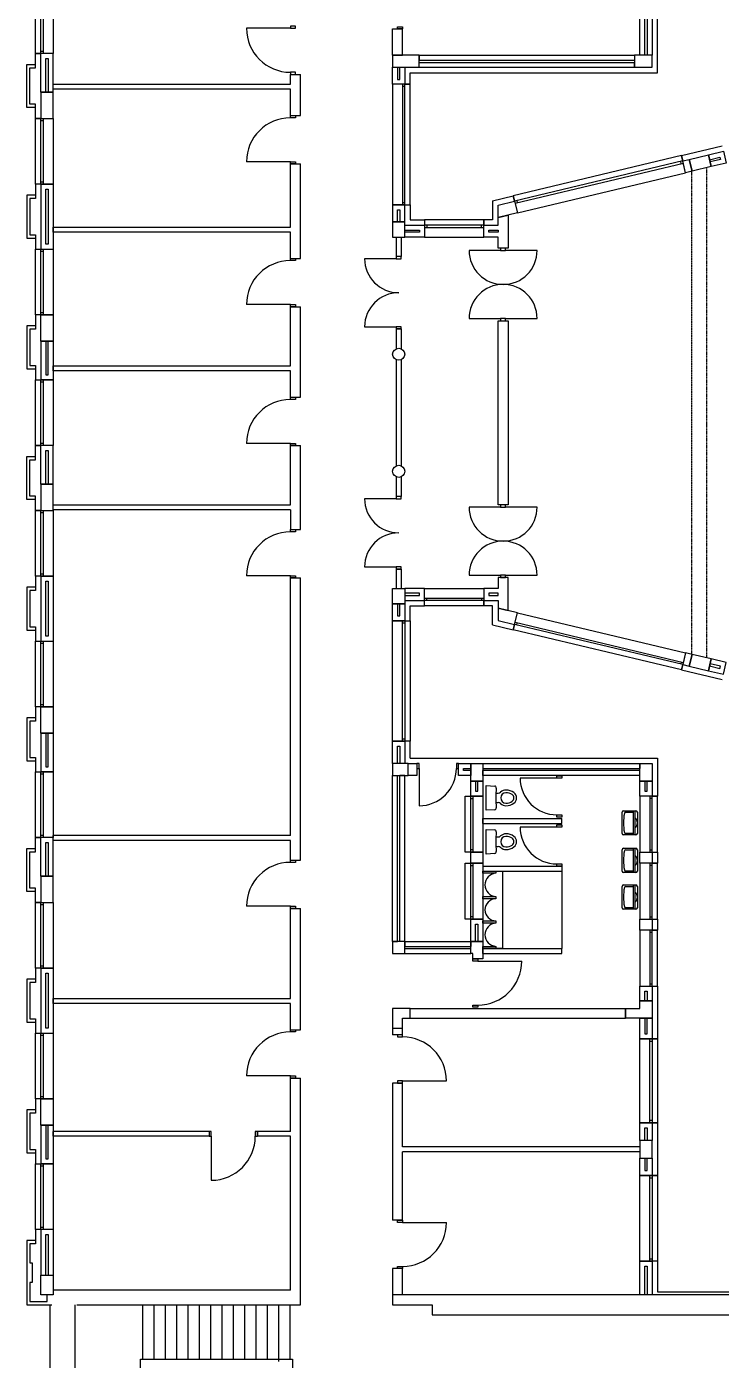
# Model space of a CAD drawing. Header units: millimetres. Extents: x -242071 to 82444, y -53139 to 112036.
# Drawn here: x -51115 to -35061, y -29117 to 1732 of the extents above; entities that cross this region are included whole.
import ezdxf

# ---------------------------------------------------------------- set-up
doc = ezdxf.new("R2010")
doc.units = ezdxf.units.MM
doc.linetypes.add('HIDDEN', pattern=[9.525, 6.35, -3.175])
for name, color, linetype in [('Columns_conc_steel_timber', 5, 'Continuous'), ('Fixture_Sanitary', 2, 'Continuous'), ('Open_stairs_and_ramps', 2, 'Continuous'), ('Walls_brick_block_etc', 3, 'Continuous'), ('Windows_and_doors_to_brickwork', 1, 'Continuous')]:
    doc.layers.add(name, color=color, linetype=linetype)

msp = doc.modelspace()

# ---------------------------------------------------------------- linework, layer by layer
at = {"layer": 'Columns_conc_steel_timber', "color": 4, "linetype": 'Continuous'}
for p, q in [((-42301.3, -15311.7), (-42656.9, -15311.7)), ((-42656.9, -15311.7), (-42656.9, -15591.1)), ((-42301.3, -15591.1), (-42301.3, -15311.7)), ((-42656.9, -15591.1), (-42301.3, -15591.1)), ((-42250.5, -20975.9), (-42656.9, -20975.9))]:
    msp.add_line(p, q, dxfattribs=at)
for points in [[(-42656.9, 791.9), (-42047.3, 791.9), (-42047.3, 1071.3), (-42656.9, 1071.3), (-42656.9, 791.9)], [(-37068.9, 791.9), (-36662.5, 791.9), (-36662.5, 1071.3), (-37068.9, 1071.3), (-37068.9, 791.9)], [(-50784.9, 220.4), (-50784.9, -389.2), (-50505.5, -389.2), (-50505.5, 220.4), (-50784.9, 220.4)], [(-35737, -1611.7), (-35801.9, -1339.9), (-35357.2, -1233.7), (-35292.3, -1505.4), (-35737, -1611.7)], [(-40218.5, -2682.2), (-40218.5, -2395), (-39839.8, -2304.5), (-39774.9, -2576.3), (-40218.5, -2682.2)], [(-42656.9, -3138.8), (-42377.5, -3138.8), (-42377.5, -2783.2), (-42656.9, -2783.2), (-42656.9, -3138.8)], [(-50784.9, -5545.4), (-50784.9, -4935.8), (-50505.5, -4935.8), (-50505.5, -5545.4), (-50784.9, -5545.4)], [(-50784.9, -8847.4), (-50784.9, -9457), (-50505.5, -9457), (-50505.5, -8847.4), (-50784.9, -8847.4)], [(-42656.9, -11260.4), (-42377.5, -11260.4), (-42377.5, -11616), (-42656.9, -11616), (-42656.9, -11260.4)], [(-40218.5, -11717), (-40218.5, -12004.2), (-39839.8, -12094.7), (-39774.9, -11822.9), (-40218.5, -11717)], [(-35737, -12787.5), (-35801.9, -13059.3), (-35357.2, -13165.5), (-35292.3, -12893.7), (-35737, -12787.5)], [(-50784.9, -14613.2), (-50784.9, -14003.6), (-50505.5, -14003.6), (-50505.5, -14613.2), (-50784.9, -14613.2)], [(-40853.5, -15718.1), (-40853.5, -15311.7), (-40574.1, -15311.7), (-40574.1, -15718.1), (-40853.5, -15718.1)], [(-36941.9, -15718.1), (-36941.9, -15311.7), (-36662.5, -15311.7), (-36662.5, -15718.1), (-36941.9, -15718.1)], [(-50784.9, -17915.2), (-50784.9, -18524.8), (-50505.5, -18524.8), (-50505.5, -17915.2), (-50784.9, -17915.2)], [(-42656.9, -19705.9), (-42377.5, -19705.9), (-42377.5, -19426.5), (-42656.9, -19426.5), (-42656.9, -19705.9)], [(-40853.5, -19426.5), (-40574.1, -19426.5), (-40574.1, -19832.9), (-40802.7, -19832.9), (-40802.7, -19705.9), (-40853.5, -19705.9), (-40853.5, -19426.5)], [(-42656.9, -20975.9), (-42656.9, -21433.1), (-42428.3, -21433.1), (-42428.3, -21204.5), (-42250.5, -21204.5), (-42250.5, -20975.9)], [(-37272.1, -21204.5), (-37272.1, -20975.9), (-36941.9, -20975.9), (-36941.9, -20798.1), (-36662.5, -20798.1), (-36662.5, -21204.5), (-37272.1, -21204.5)], [(-50784.9, -23681), (-50784.9, -23071.4), (-50505.5, -23071.4), (-50505.5, -23681), (-50784.9, -23681)], [(-36941.9, -24436.7), (-36662.5, -24436.7), (-36662.5, -24030.3), (-36941.9, -24030.3), (-36941.9, -24436.7)], [(-50784.9, -27605.3), (-50784.9, -27148.1), (-50505.5, -27148.1), (-50505.5, -27605.3), (-50784.9, -27605.3)]]:
    msp.add_lwpolyline(points, dxfattribs=at)
for centre in [(-42517.2, -5846), (-42517.2, -8553.2)]:
    msp.add_circle(centre, 139.7, dxfattribs=at)
at = {"layer": 'Fixture_Sanitary', "color": 1, "linetype": 'Continuous'}
for p, q in [((-40491.9, -15822.4), (-40298.4, -15834.8)), ((-40269.4, -15997.4), (-40218.5, -15997.4)), ((-40269.4, -16217.4), (-40218.5, -16217.4)), ((-37354.6, -16932.3), (-37354.6, -16438.2)), ((-37321.6, -16405.3), (-37034.2, -16405.3)), ((-37268.4, -16438.2), (-37100.1, -16438.2)), ((-37100.1, -16405.3), (-37100.1, -16965.3)), ((-37050.7, -16965.3), (-37050.7, -16405.3)), ((-37001.3, -16438.2), (-37001.3, -16932.3)), ((-40491.9, -16835.2), (-40298.4, -16847.6)), ((-37034.2, -16965.3), (-37321.6, -16965.3)), ((-37100.1, -16932.3), (-37268.4, -16932.3)), ((-40269.4, -17010.2), (-40218.5, -17010.2)), ((-40269.4, -17230.2), (-40218.5, -17230.2)), ((-37321.6, -17273.5), (-37034.2, -17273.5)), ((-37100.1, -17273.5), (-37100.1, -17833.5)), ((-37050.7, -17833.5), (-37050.7, -17273.5)), ((-37354.6, -17800.6), (-37354.6, -17306.5)), ((-37268.4, -17306.5), (-37100.1, -17306.5)), ((-37001.3, -17306.5), (-37001.3, -17800.6)), ((-40574.1, -17851.7), (-40574.1, -18389.3)), ((-37034.2, -17833.5), (-37321.6, -17833.5)), ((-37100.1, -17800.6), (-37268.4, -17800.6)), ((-37354.6, -18648.7), (-37354.6, -18154.6)), ((-37321.6, -18121.7), (-37034.2, -18121.7)), ((-37268.4, -18154.6), (-37100.1, -18154.6)), ((-37100.1, -18121.7), (-37100.1, -18681.7)), ((-37050.7, -18681.7), (-37050.7, -18121.7)), ((-37001.3, -18154.6), (-37001.3, -18648.7)), ((-40574.1, -18440.1), (-40574.1, -18952.4)), ((-40269.3, -18389.3), (-40269.3, -18440.1)), ((-37034.2, -18681.7), (-37321.6, -18681.7)), ((-37100.1, -18648.7), (-37268.4, -18648.7)), ((-40574.1, -19003.2), (-40574.1, -19540.8))]:
    msp.add_line(p, q, dxfattribs=at)
for points in [[(-40298.4, -16380.1), (-40491.9, -16392.4), (-40491.9, -15822.4)], [(-40298.4, -17392.9), (-40491.9, -17405.2), (-40491.9, -16835.2)], [(-40574.1, -17851.7), (-40574.1, -17800.9), (-40269.3, -17800.9), (-40269.3, -17851.7), (-40574.1, -17851.7)], [(-40269.3, -17800.9), (-40116.9, -17800.9), (-40116.9, -19591.6), (-40269.3, -19591.6)], [(-40574.1, -18440.1), (-40574.1, -18389.3), (-40269.3, -18389.3), (-40269.3, -18440.1), (-40574.1, -18440.1)], [(-40574.1, -19003.2), (-40574.1, -18952.4), (-40269.3, -18952.4), (-40269.3, -19003.2), (-40574.1, -19003.2)], [(-40574.1, -19591.6), (-40574.1, -19540.8), (-40269.3, -19540.8), (-40269.3, -19591.6), (-40574.1, -19591.6)]]:
    msp.add_lwpolyline(points, dxfattribs=at)
for centre, radius, start, end in [((-40301, -15874.7), 40, 354.61023, 86.35015), ((-37834.4, -16107.4), 2437.5, 174.60986, 185.39017), ((-40218.5, -15917.4), 80, 270, 313.62995), ((-40037.4, -16107.4), 182.5, 90, 133.63041), ((-40037.4, -16107.4), 121, 90, 270), ((-40037.4, -16234.1), 309.2, 53.3737, 90), ((-40037.4, -16244.2), 257.7, 56.67023, 90), ((-39947.5, -16107.4), 94.1, 0, 56.66765), ((-39943.3, -16107.4), 151.3, 0, 53.37362), ((-40301, -16340.2), 40, 273.64985, 5.38977), ((-40218.5, -16297.4), 80, 46.37005, 90), ((-40037.4, -16107.4), 182.5, 226.36985, 270), ((-40037.4, -15970.7), 257.7, 270, 303.3294), ((-40037.4, -15980.7), 309.2, 270, 306.6263), ((-39947.5, -16107.4), 94.1, 303.33112, 0), ((-39943.3, -16107.4), 151.3, 306.6261, 0), ((-37321.6, -16438.2), 32.9, 90, 180), ((-36150.4, -16685.3), 1171.3, 169.15806, 190.84194), ((-37268.4, -16471.2), 32.9, 90, 169.1581), ((-37160.5, -16685.3), 159.2, 313.6027, 46.3973), ((-37034.2, -16438.2), 32.9, 0, 90), ((-40301, -16887.5), 40, 354.61023, 86.35015), ((-37834.4, -17120.2), 2437.5, 174.60986, 185.39017), ((-40037.4, -17120.2), 182.5, 90, 133.63041), ((-40037.4, -17246.9), 309.2, 53.3737, 90), ((-37321.6, -16932.3), 32.9, 180, 270), ((-37268.4, -16899.4), 32.9, 190.8419, 270), ((-37034.2, -16932.3), 32.9, 270, 0), ((-40218.5, -16930.2), 80, 270, 313.62995), ((-40218.5, -17310.2), 80, 46.37005, 90), ((-40037.4, -17120.2), 182.5, 226.36985, 270), ((-40037.4, -17120.2), 121, 90, 270), ((-40037.4, -17257), 257.7, 56.67023, 90), ((-40037.4, -16983.5), 257.7, 270, 303.32932), ((-40037.4, -16993.6), 309.2, 270, 306.6263), ((-39947.5, -17120.2), 94.1, 0, 56.66765), ((-39947.5, -17120.2), 94.1, 303.33112, 0), ((-39943.3, -17120.2), 151.3, 0, 53.37362), ((-39943.3, -17120.2), 151.3, 306.6261, 0), ((-37321.6, -17306.5), 32.9, 90, 180), ((-37034.2, -17306.5), 32.9, 0, 90), ((-40301, -17353), 40, 273.64985, 5.38977), ((-36150.4, -17553.5), 1171.3, 169.15806, 190.84194), ((-37268.4, -17339.4), 32.9, 90, 169.15705), ((-37160.5, -17553.5), 159.2, 313.60255, 46.39715), ((-40254, -18120.5), 269.2, 93.24721, 266.75277), ((-37321.6, -17800.6), 32.9, 180, 270), ((-37268.4, -17767.6), 32.9, 190.84086, 270), ((-37034.2, -17800.6), 32.9, 270, 0), ((-37321.6, -18154.6), 32.9, 90, 180), ((-36150.4, -18401.7), 1171.3, 169.15806, 190.84194), ((-37268.4, -18187.6), 32.9, 90, 169.15705), ((-37034.2, -18154.6), 32.9, 0, 90), ((-40267.2, -18696.3), 256.1, 90.4757, 269.5243), ((-37160.5, -18401.7), 159.2, 313.60255, 46.39715), ((-37321.6, -18648.7), 32.9, 180, 270), ((-37268.4, -18615.8), 32.9, 190.84086, 270), ((-37034.2, -18648.7), 32.9, 270, 0), ((-40254, -19272), 269.2, 93.24671, 266.75329)]:
    msp.add_arc(centre, radius, start, end, dxfattribs=at)
at = {"layer": 'Open_stairs_and_ramps', "color": 2, "linetype": 'Continuous'}
for p, q in [((-48435.4, -27833.9), (-48435.4, -29091.2)), ((-48173.5, -27833.9), (-48173.5, -29091.2)), ((-47911.6, -27833.9), (-47911.6, -29091.2)), ((-47649.7, -27833.9), (-47649.7, -29091.2)), ((-47387.8, -27833.9), (-47387.8, -29091.2)), ((-47125.9, -27833.9), (-47125.9, -29091.2)), ((-46864.1, -27833.9), (-46864.1, -29091.2)), ((-46602.2, -27833.9), (-46602.2, -29091.2)), ((-46340.3, -27833.9), (-46340.3, -29091.2)), ((-46078.4, -27833.9), (-46078.4, -29091.2)), ((-45816.5, -27833.9), (-45816.5, -29091.2)), ((-45554.6, -27833.9), (-45554.6, -29091.2)), ((-45292.7, -27833.9), (-45292.7, -29142)), ((-45030.8, -27833.9), (-45030.8, -29091.2))]:
    msp.add_line(p, q, dxfattribs=at)
msp.add_lwpolyline([(-48486.2, -29548.4), (-48486.2, -29091.2), (-44968.3, -29091.2), (-44968.3, -29548.4), (-48486.2, -29548.4)], dxfattribs=at)
at = {"layer": 'Walls_brick_block_etc', "color": 3, "linetype": 'Continuous'}
for p, q in [((-36827.6, 1071.3), (-36827.6, 1947.6)), ((-36535.5, 664.9), (-36535.5, 2061.9)), ((-42656.9, 1071.3), (-42656.9, 1680.9)), ((-42656.9, 1680.9), (-42428.3, 1680.9)), ((-42428.3, 1071.3), (-42428.3, 1680.9)), ((-50784.9, 220.4), (-50784.9, 1109.4)), ((-50505.5, 1109.4), (-50784.9, 1109.4)), ((-50505.5, 220.4), (-50505.5, 1109.4)), ((-42656.9, 1071.3), (-42428.3, 1071.3)), ((-42047.3, 1071.3), (-42047.3, 957)), ((-42047.3, 1071.3), (-37068.9, 1071.3)), ((-42047.3, 957), (-37068.9, 957)), ((-37068.9, 1071.3), (-37068.9, 957)), ((-44790.5, -325.7), (-44790.5, 626.8)), ((-42250.5, 664.9), (-36535.5, 664.9)), ((-42250.5, 398.2), (-42250.5, 664.9)), ((-42047.3, 906.2), (-37068.9, 906.2)), ((-42047.3, 791.9), (-42047.3, 906.2)), ((-42047.3, 791.9), (-37068.9, 791.9)), ((-37068.9, 791.9), (-37068.9, 906.2)), ((-42377.5, 398.2), (-42250.5, 398.2)), ((-50784.9, 220.4), (-50505.5, 220.4)), ((-45019.1, 283.9), (-50505.5, 283.9)), ((-45019.1, -325.7), (-45019.1, 283.9)), ((-45019.1, -325.7), (-44790.5, -325.7)), ((-35979.7, -1251.8), (-35039.1, -1027.1)), ((-45019.1, -2903.8), (-45019.1, -1443.3)), ((-45019.1, -1443.3), (-44790.5, -1443.3)), ((-44790.5, -3627.7), (-44790.5, -1443.3)), ((-35979.7, -1251.8), (-35950.2, -1375.3)), ((-35885.2, -1647.1), (-35950.2, -1375.3)), ((-50911.9, -1913.2), (-50911.9, -2243.4)), ((-50784.9, -1913.2), (-50911.9, -1913.2)), ((-50784.9, -1913.2), (-50784.9, -3411.8)), ((-50784.9, -1913.2), (-50505.5, -1913.2)), ((-50670.6, -3297.5), (-50670.6, -2027.5)), ((-50670.6, -2027.5), (-50619.8, -2027.5)), ((-50619.8, -2027.5), (-50619.8, -3297.5)), ((-50505.5, -1913.2), (-50505.5, -3411.8)), ((-50911.9, -2167.2), (-51115.1, -2167.2)), ((-51115.1, -2167.2), (-51115.1, -3157.8)), ((-51038.9, -2243.4), (-51038.9, -3081.6)), ((-50911.9, -2243.4), (-51038.9, -2243.4)), ((-42377.5, -2389.5), (-42250.5, -2389.5)), ((-42250.5, -2389.5), (-42250.5, -2732.4)), ((-40345.5, -2294.7), (-39869.3, -2181)), ((-40345.5, -2294.7), (-40345.5, -2732.4)), ((-39839.8, -2304.5), (-39869.3, -2181)), ((-42250.5, -2732.4), (-41920.3, -2732.4)), ((-41920.3, -2732.4), (-41920.3, -2859.4)), ((-40345.5, -2732.4), (-40548.7, -2732.4)), ((-40548.7, -2732.4), (-40548.7, -2859.4)), ((-51038.9, -3081.6), (-50911.9, -3081.6)), ((-50911.9, -3081.6), (-50911.9, -3411.8)), ((-50505.5, -2903.8), (-45019.1, -2903.8)), ((-50505.5, -3018.1), (-50505.5, -2903.8)), ((-45019.1, -3018.1), (-50505.5, -3018.1)), ((-45019.1, -3627.7), (-45019.1, -3018.1)), ((-51115.1, -3157.8), (-50911.9, -3157.8)), ((-50619.8, -3297.5), (-50670.6, -3297.5)), ((-42574.3, -3138.8), (-42574.3, -3584.8)), ((-42460, -3138.8), (-42460, -3584.8)), ((-50911.9, -3411.8), (-50784.9, -3411.8)), ((-50784.9, -3411.8), (-50505.5, -3411.8)), ((-45019.1, -3627.7), (-44790.5, -3627.7)), ((-42460, -3584.8), (-42574.3, -3584.8)), ((-45019.1, -4745.3), (-44790.5, -4745.3)), ((-45019.1, -6116.9), (-45019.1, -4745.3)), ((-44790.5, -6840.8), (-44790.5, -4745.3)), ((-50784.9, -5545.4), (-50784.9, -6434.4)), ((-50784.9, -5545.4), (-50505.5, -5545.4)), ((-50505.5, -5545.4), (-50505.5, -6434.4)), ((-42574.3, -5261.3), (-42574.3, -5718.5)), ((-42460, -5261.3), (-42574.3, -5261.3)), ((-42460, -5261.3), (-42460, -5718.5)), ((-42574.3, -5973.5), (-42574.3, -8425.7)), ((-42460, -5973.5), (-42460, -8425.7)), ((-50505.5, -6434.4), (-50784.9, -6434.4)), ((-45019.1, -6231.2), (-50505.5, -6231.2)), ((-45019.1, -6840.8), (-45019.1, -6231.2)), ((-45019.1, -6840.8), (-44790.5, -6840.8)), ((-50505.5, -7958.4), (-50784.9, -7958.4)), ((-50784.9, -8847.4), (-50784.9, -7958.4)), ((-50505.5, -8847.4), (-50505.5, -7958.4)), ((-45019.1, -9330), (-45019.1, -7958.4)), ((-45019.1, -7958.4), (-44790.5, -7958.4)), ((-44790.5, -9901.5), (-44790.5, -7958.4)), ((-50784.9, -8847.4), (-50505.5, -8847.4)), ((-42574.3, -8680.7), (-42574.3, -9137.9)), ((-42460, -8680.7), (-42460, -9137.9)), ((-42460, -9137.9), (-42574.3, -9137.9)), ((-45019.1, -9444.3), (-50505.5, -9444.3)), ((-50911.9, -10981), (-50911.9, -11311.2)), ((-50784.9, -10981), (-50911.9, -10981)), ((-50784.9, -10981), (-50505.5, -10981)), ((-50784.9, -10981), (-50784.9, -12479.6)), ((-50670.6, -11095.3), (-50619.8, -11095.3)), ((-50670.6, -12365.3), (-50670.6, -11095.3)), ((-50619.8, -11095.3), (-50619.8, -12365.3)), ((-50505.5, -10981), (-50505.5, -12479.6)), ((-45019.1, -11019.1), (-44790.5, -11019.1)), ((-45019.1, -16975.4), (-45019.1, -11019.1)), ((-44790.5, -17546.9), (-44790.5, -11019.1)), ((-42460, -10814.3), (-42574.3, -10814.3)), ((-42574.3, -10814.3), (-42574.3, -11260.4)), ((-42460, -10814.3), (-42460, -11260.4)), ((-50911.9, -11235), (-51115.1, -11235)), ((-51115.1, -11235), (-51115.1, -12225.6)), ((-50911.9, -11311.2), (-51038.9, -11311.2)), ((-51038.9, -11311.2), (-51038.9, -12149.4)), ((-42250.5, -12009.7), (-42250.5, -11666.8)), ((-42250.5, -11666.8), (-41920.3, -11666.8)), ((-41920.3, -11666.8), (-41920.3, -11539.8)), ((-40548.7, -11666.8), (-40548.7, -11539.8)), ((-40345.5, -11666.8), (-40548.7, -11666.8)), ((-40345.5, -12104.4), (-40345.5, -11666.8)), ((-42377.5, -12009.7), (-42250.5, -12009.7)), ((-51115.1, -12225.6), (-50911.9, -12225.6)), ((-51038.9, -12149.4), (-50911.9, -12149.4)), ((-50911.9, -12149.4), (-50911.9, -12479.6)), ((-40345.5, -12104.4), (-39869.3, -12218.2)), ((-39839.8, -12094.7), (-39869.3, -12218.2)), ((-50911.9, -12479.6), (-50784.9, -12479.6)), ((-50784.9, -12479.6), (-50505.5, -12479.6)), ((-50619.8, -12365.3), (-50670.6, -12365.3)), ((-35885.2, -12752.1), (-35950.2, -13023.9)), ((-35979.7, -13147.4), (-35950.2, -13023.9)), ((-35979.7, -13147.4), (-35039.1, -13372.1)), ((-50784.9, -14613.2), (-50784.9, -15502.2)), ((-50784.9, -14613.2), (-50505.5, -14613.2)), ((-50505.5, -14613.2), (-50505.5, -15502.2)), ((-42250.5, -15184.7), (-42250.5, -14797.4)), ((-42250.5, -15184.7), (-36535.5, -15184.7)), ((-40574.1, -15311.7), (-36941.9, -15311.7)), ((-40574.1, -15311.7), (-40574.1, -15426)), ((-36941.9, -15311.7), (-36941.9, -15426)), ((-36535.5, -15184.7), (-36535.5, -16067.4)), ((-50505.5, -15502.2), (-50784.9, -15502.2)), ((-42656.9, -15591.1), (-42542.6, -15591.1)), ((-42656.9, -19426.5), (-42656.9, -15591.1)), ((-42542.6, -19426.5), (-42542.6, -15591.1)), ((-42491.8, -19426.5), (-42491.8, -15591.1)), ((-42377.5, -15591.1), (-42491.8, -15591.1)), ((-42377.5, -19426.5), (-42377.5, -15591.1)), ((-40574.1, -15426), (-36941.9, -15426)), ((-36941.9, -15476.8), (-40574.1, -15476.8)), ((-40574.1, -15591.1), (-40574.1, -15476.8)), ((-36941.9, -15591.1), (-40574.1, -15591.1)), ((-36941.9, -15591.1), (-36941.9, -15476.8)), ((-36662.5, -16067.4), (-36535.5, -16067.4)), ((-40574.1, -16699.2), (-40574.1, -16584.9)), ((-40574.1, -16584.9), (-38745.3, -16584.9)), ((-38745.3, -16699.2), (-38745.3, -16584.9)), ((-40574.1, -16699.2), (-38745.3, -16699.2)), ((-50505.5, -17026.2), (-50784.9, -17026.2)), ((-50784.9, -17915.2), (-50784.9, -17026.2)), ((-50505.5, -17089.7), (-50505.5, -16975.4)), ((-45019.1, -16975.4), (-50505.5, -16975.4)), ((-50505.5, -17915.2), (-50505.5, -17026.2)), ((-45019.1, -17089.7), (-50505.5, -17089.7)), ((-45019.1, -17546.9), (-45019.1, -17089.7)), ((-45019.1, -17546.9), (-44790.5, -17546.9)), ((-36662.5, -17362.8), (-36535.5, -17362.8)), ((-36535.5, -17362.8), (-36535.5, -17616.8)), ((-40574.1, -17686.6), (-40574.1, -17800.9)), ((-40574.1, -17686.6), (-38745.3, -17686.6)), ((-40574.1, -17800.9), (-38745.3, -17800.9)), ((-38745.3, -17686.6), (-38745.3, -17800.9)), ((-38745.3, -17800.9), (-38745.3, -19591.6)), ((-36662.5, -17616.8), (-36535.5, -17616.8)), ((-50784.9, -17915.2), (-50505.5, -17915.2)), ((-45019.1, -18664.6), (-44790.5, -18664.6)), ((-45019.1, -20747.3), (-45019.1, -18664.6)), ((-44790.5, -21471.2), (-44790.5, -18664.6)), ((-36662.5, -18912.2), (-36535.5, -18912.2)), ((-36535.5, -18912.2), (-36535.5, -19166.2)), ((-42656.9, -19426.5), (-42542.6, -19426.5)), ((-42377.5, -19426.5), (-42491.8, -19426.5)), ((-42377.5, -19426.5), (-42377.5, -19540.8)), ((-42377.5, -19426.5), (-40853.5, -19426.5)), ((-40853.5, -19426.5), (-40853.5, -19540.8)), ((-36662.5, -19166.2), (-36535.5, -19166.2)), ((-42377.5, -19540.8), (-40853.5, -19540.8)), ((-42377.5, -19705.9), (-42377.5, -19591.6)), ((-42377.5, -19591.6), (-40853.5, -19591.6)), ((-42377.5, -19705.9), (-40853.5, -19705.9)), ((-40853.5, -19705.9), (-40853.5, -19591.6)), ((-40574.1, -19705.9), (-40574.1, -19591.6)), ((-40574.1, -19591.6), (-38745.3, -19591.6)), ((-40574.1, -19705.9), (-38745.3, -19705.9)), ((-38745.3, -19705.9), (-38745.3, -19591.6)), ((-50911.9, -20048.8), (-50911.9, -20379)), ((-50784.9, -20048.8), (-50911.9, -20048.8)), ((-50784.9, -20048.8), (-50784.9, -21547.4)), ((-50784.9, -20048.8), (-50505.5, -20048.8)), ((-50505.5, -20048.8), (-50505.5, -21547.4)), ((-50911.9, -20302.8), (-51115.1, -20302.8)), ((-51115.1, -20302.8), (-51115.1, -21293.4)), ((-50670.6, -20163.1), (-50619.8, -20163.1)), ((-50670.6, -21433.1), (-50670.6, -20163.1)), ((-50619.8, -20163.1), (-50619.8, -21433.1)), ((-51038.9, -20379), (-51038.9, -21217.2)), ((-50911.9, -20379), (-51038.9, -20379)), ((-36662.5, -20461.6), (-36535.5, -20461.6)), ((-36535.5, -20461.6), (-36535.5, -21680.8)), ((-50505.5, -20861.6), (-50505.5, -20747.3)), ((-50505.5, -20747.3), (-45019.1, -20747.3)), ((-45019.1, -20861.6), (-50505.5, -20861.6)), ((-45019.1, -21471.2), (-45019.1, -20861.6)), ((-42250.5, -21204.5), (-42250.5, -20975.9)), ((-42250.5, -20975.9), (-37272.1, -20975.9)), ((-37272.1, -20975.9), (-37272.1, -21204.5)), ((-51038.9, -21217.2), (-50911.9, -21217.2)), ((-50911.9, -21217.2), (-50911.9, -21547.4)), ((-42250.5, -21204.5), (-37272.1, -21204.5)), ((-36827.6, -21204.5), (-36827.6, -21566.5)), ((-51115.1, -21293.4), (-50911.9, -21293.4)), ((-50911.9, -21547.4), (-50784.9, -21547.4)), ((-50784.9, -21547.4), (-50505.5, -21547.4)), ((-50619.8, -21433.1), (-50670.6, -21433.1)), ((-45019.1, -21471.2), (-44790.5, -21471.2)), ((-42656.9, -21433.1), (-42656.9, -21585.5)), ((-42656.9, -21433.1), (-42428.3, -21433.1)), ((-42428.3, -21585.5), (-42656.9, -21585.5)), ((-42428.3, -21585.5), (-42428.3, -21433.1)), ((-36535.5, -21680.8), (-36662.5, -21680.8)), ((-45019.1, -23820.7), (-45019.1, -22588.8)), ((-45019.1, -22588.8), (-44790.5, -22588.8)), ((-44790.5, -27833.9), (-44790.5, -22588.8)), ((-42656.9, -22703.2), (-42656.9, -25878.1)), ((-42428.3, -22703.2), (-42656.9, -22703.2)), ((-42428.3, -24176.3), (-42428.3, -22703.2)), ((-50784.9, -23681), (-50784.9, -24570)), ((-50784.9, -23681), (-50505.5, -23681)), ((-50505.5, -23681), (-50505.5, -24570)), ((-36662.5, -23623.9), (-36535.5, -23623.9)), ((-36535.5, -23623.9), (-36535.5, -24843.1)), ((-46898.8, -23820.7), (-50505.5, -23820.7)), ((-50505.5, -23935), (-50505.5, -23820.7)), ((-46898.8, -23935), (-50505.5, -23935)), ((-46898.8, -23820.7), (-46898.8, -23935)), ((-45019.1, -23820.7), (-45781.1, -23820.7)), ((-45781.1, -23820.7), (-45781.1, -23935)), ((-45019.1, -23935), (-45781.1, -23935)), ((-45019.1, -27491), (-45019.1, -23935)), ((-36941.9, -24176.3), (-42428.3, -24176.3)), ((-42428.3, -25878.1), (-42428.3, -24290.6)), ((-36941.9, -24290.6), (-42428.3, -24290.6)), ((-36941.9, -24176.3), (-36941.9, -24290.6)), ((-50505.5, -24570), (-50784.9, -24570)), ((-36535.5, -24843.1), (-36662.5, -24843.1)), ((-42428.3, -25878.1), (-42656.9, -25878.1)), ((-50784.9, -26094), (-50911.9, -26094)), ((-50911.9, -26094), (-50911.9, -26424.2)), ((-50784.9, -26094), (-50784.9, -27148.1)), ((-50505.5, -26094), (-50784.9, -26094)), ((-50670.6, -27148.1), (-50670.6, -26208.3)), ((-50670.6, -26208.3), (-50619.8, -26208.3)), ((-50619.8, -26208.3), (-50619.8, -27148.1)), ((-50505.5, -26094), (-50505.5, -27148.1)), ((-51115.1, -26348), (-51115.1, -27833.9)), ((-50911.9, -26348), (-51115.1, -26348)), ((-51038.9, -26424.2), (-51038.9, -26862.4)), ((-50911.9, -26424.2), (-51038.9, -26424.2)), ((-51038.9, -26862.4), (-50988.1, -26862.4)), ((-50988.1, -26862.4), (-50988.1, -27319.6)), ((-42656.9, -26995.7), (-42656.9, -27605.3)), ((-42428.3, -26995.7), (-42656.9, -26995.7)), ((-42428.3, -27605.3), (-42428.3, -26995.7)), ((-50988.1, -27319.6), (-51038.9, -27319.6)), ((-51038.9, -27319.6), (-51038.9, -27757.7)), ((-50784.9, -27148.1), (-50505.5, -27148.1)), ((-51038.9, -27757.7), (-50645.2, -27757.7)), ((-50645.2, -27757.7), (-50645.2, -27605.3)), ((-45019.1, -27491), (-50505.5, -27491)), ((-42656.9, -27605.3), (-42656.9, -27833.9)), ((-33487.5, -27605.3), (-42656.9, -27605.3)), ((-36941.9, -27605.3), (-42428.3, -27605.3)), ((-51115.1, -27833.9), (-50530.9, -27833.9)), ((-50569, -32939.3), (-50569, -27833.9)), ((-49997.5, -30805.7), (-49997.5, -27833.9)), ((-49959.4, -27833.9), (-44790.5, -27833.9)), ((-41742.5, -28062.5), (-31226.9, -28062.5))]:
    msp.add_line(p, q, dxfattribs=at)
at = {"layer": 'Walls_brick_block_etc', "color": 1, "linetype": 'HIDDEN'}
for p, q in [((-35394.3, -12869.4), (-35394.3, -1529.8)), ((-35749.9, -1614.8), (-35749.9, -12784.4))]:
    msp.add_line(p, q, dxfattribs=at)
at = {"layer": 'Walls_brick_block_etc', "color": 3, "linetype": 'Continuous'}
for points in [[(-36941.9, 1071.3), (-36941.9, 2061.9), (-36662.5, 2061.9), (-36662.5, 1071.3), (-36941.9, 1071.3)], [(-36827.6, 1947.6), (-36776.8, 1947.6), (-36776.8, 1071.3)], [(-50784.9, -389.2), (-50911.9, -389.2), (-50911.9, -59), (-51038.9, -59), (-51038.9, 779.2), (-50911.9, 779.2), (-50911.9, 1109.4), (-50784.9, 1109.4)], [(-50670.6, 220.4), (-50670.6, 995.1), (-50619.8, 995.1), (-50619.8, 220.4)], [(-50911.9, -135.2), (-51115.1, -135.2), (-51115.1, 855.4), (-50911.9, 855.4)], [(-45019.1, 398.2), (-45019.1, 626.8), (-44790.5, 626.8)], [(-42656.9, 398.2), (-42656.9, 791.9), (-42377.5, 791.9), (-42377.5, 398.2), (-42656.9, 398.2)], [(-42542.6, 791.9), (-42542.6, 512.5), (-42491.8, 512.5), (-42491.8, 791.9)], [(-50505.5, 283.9), (-50505.5, 398.2), (-45019.1, 398.2)], [(-35357.2, -1233.7), (-35009.6, -1150.6), (-34944.7, -1422.4), (-35292.3, -1505.4), (-35357.2, -1233.7)], [(-35950.2, -1375.3), (-35801.9, -1339.9), (-35737, -1611.7), (-35885.2, -1647.1)], [(-35330.7, -1344.9), (-35094.2, -1288.4), (-35082.4, -1337.8), (-35318.9, -1394.3)], [(-42656.9, -2389.5), (-42656.9, -2783.2), (-42377.5, -2783.2), (-42377.5, -2389.5), (-42656.9, -2389.5)], [(-42542.6, -2783.2), (-42542.6, -2503.8), (-42491.8, -2503.8), (-42491.8, -2783.2)], [(-40548.7, -2859.4), (-40218.5, -2859.4), (-40218.5, -2682.2), (-39989.9, -2627.6), (-39989.9, -3392.8), (-40218.5, -3392.8), (-40218.5, -3138.8), (-40548.7, -3138.8), (-40548.7, -2859.4)], [(-42377.5, -3138.8), (-42377.5, -2859.4), (-41920.3, -2859.4), (-41920.3, -3138.8), (-42377.5, -3138.8)], [(-42377.5, -2973.7), (-42034.6, -2973.7), (-42034.6, -3024.5), (-42377.5, -3024.5)], [(-40434.4, -3024.5), (-40434.4, -2973.7), (-40218.5, -2973.7), (-40218.5, -3024.5), (-40434.4, -3024.5)], [(-50911.9, -5189.8), (-51115.1, -5189.8), (-51115.1, -6180.4), (-50911.9, -6180.4)], [(-50784.9, -4935.8), (-50911.9, -4935.8), (-50911.9, -5266), (-51038.9, -5266), (-51038.9, -6104.2), (-50911.9, -6104.2), (-50911.9, -6434.4), (-50784.9, -6434.4)], [(-40218.5, -9330), (-40218.5, -5069.2), (-39989.9, -5069.2), (-39989.9, -9330), (-40218.5, -9330)], [(-50670.6, -5545.4), (-50670.6, -6320.1), (-50619.8, -6320.1), (-50619.8, -5545.4)], [(-50505.5, -6231.2), (-50505.5, -6116.9), (-45019.1, -6116.9)], [(-50784.9, -9457), (-50911.9, -9457), (-50911.9, -9126.8), (-51038.9, -9126.8), (-51038.9, -8288.6), (-50911.9, -8288.6), (-50911.9, -7958.4), (-50784.9, -7958.4)], [(-50911.9, -9203), (-51115.1, -9203), (-51115.1, -8212.4), (-50911.9, -8212.4)], [(-50670.6, -8847.4), (-50670.6, -8072.7), (-50619.8, -8072.7), (-50619.8, -8847.4)], [(-50505.5, -9444.3), (-50505.5, -9330), (-45019.1, -9330)], [(-45019.1, -9444.3), (-45019.1, -9901.5), (-44790.5, -9901.5)], [(-40548.7, -11539.8), (-40218.5, -11539.8), (-40218.5, -11716.9), (-39989.9, -11771.6), (-39989.9, -11006.4), (-40218.5, -11006.4), (-40218.5, -11260.4), (-40548.7, -11260.4), (-40548.7, -11539.8)], [(-42377.5, -11260.4), (-42377.5, -11539.8), (-41920.3, -11539.8), (-41920.3, -11260.4), (-42377.5, -11260.4)], [(-42377.5, -11425.5), (-42034.6, -11425.5), (-42034.6, -11374.7), (-42377.5, -11374.7)], [(-40434.4, -11374.7), (-40434.4, -11425.5), (-40218.5, -11425.5), (-40218.5, -11374.7), (-40434.4, -11374.7)], [(-42656.9, -12009.7), (-42656.9, -11616), (-42377.5, -11616), (-42377.5, -12009.7), (-42656.9, -12009.7)], [(-42542.6, -11616), (-42542.6, -11895.4), (-42491.8, -11895.4), (-42491.8, -11616)], [(-35950.2, -13023.9), (-35801.9, -13059.3), (-35737, -12787.5), (-35885.2, -12752.1)], [(-35357.2, -13165.5), (-35009.6, -13248.5), (-34944.7, -12976.8), (-35292.3, -12893.7), (-35357.2, -13165.5)], [(-35330.7, -13054.3), (-35094.2, -13110.8), (-35082.4, -13061.4), (-35318.9, -13004.9)], [(-50784.9, -14003.6), (-50911.9, -14003.6), (-50911.9, -14333.8), (-51038.9, -14333.8), (-51038.9, -15172), (-50911.9, -15172), (-50911.9, -15502.2), (-50784.9, -15502.2)], [(-50911.9, -14257.6), (-51115.1, -14257.6), (-51115.1, -15248.2), (-50911.9, -15248.2)], [(-50670.6, -14613.2), (-50670.6, -15387.9), (-50619.8, -15387.9), (-50619.8, -14613.2)], [(-42656.9, -15311.7), (-42656.9, -14797.4), (-42377.5, -14797.4), (-42377.5, -15311.7), (-42656.9, -15311.7)], [(-42542.6, -15311.7), (-42542.6, -14911.7), (-42491.8, -14911.7), (-42491.8, -15311.7)], [(-42301.3, -15591.1), (-42301.3, -15311.7), (-42098.1, -15311.7), (-42098.1, -15591.1), (-42301.3, -15591.1)], [(-41132.9, -15591.1), (-41132.9, -15311.7), (-40853.5, -15311.7), (-40853.5, -15591.1), (-41132.9, -15591.1)], [(-40853.5, -15476.8), (-41018.6, -15476.8), (-41018.6, -15426), (-40853.5, -15426)], [(-40853.5, -16067.4), (-40853.5, -15718.1), (-40574.1, -15718.1), (-40574.1, -16067.4), (-40853.5, -16067.4)], [(-40739.2, -15718.1), (-40739.2, -15953.1), (-40688.4, -15953.1), (-40688.4, -15718.1)], [(-36941.9, -16067.4), (-36941.9, -15718.1), (-36662.5, -15718.1), (-36662.5, -16067.4), (-36941.9, -16067.4)], [(-36827.6, -15718.1), (-36827.6, -15953.1), (-36776.8, -15953.1), (-36776.8, -15718.1)], [(-50784.9, -18524.8), (-50911.9, -18524.8), (-50911.9, -18194.6), (-51038.9, -18194.6), (-51038.9, -17356.4), (-50911.9, -17356.4), (-50911.9, -17026.2), (-50784.9, -17026.2)], [(-50670.6, -17915.2), (-50670.6, -17140.5), (-50619.8, -17140.5), (-50619.8, -17915.2)], [(-50911.9, -18270.8), (-51115.1, -18270.8), (-51115.1, -17280.2), (-50911.9, -17280.2)], [(-40853.5, -17616.8), (-40853.5, -17362.8), (-40574.1, -17362.8), (-40574.1, -17616.8), (-40853.5, -17616.8)], [(-36941.9, -17616.8), (-36941.9, -17362.8), (-36662.5, -17362.8), (-36662.5, -17616.8), (-36941.9, -17616.8)], [(-40853.5, -19426.5), (-40853.5, -18912.2), (-40574.1, -18912.2), (-40574.1, -19426.5), (-40853.5, -19426.5)], [(-40739.2, -19426.5), (-40739.2, -19026.5), (-40688.4, -19026.5), (-40688.4, -19426.5)], [(-36941.9, -19166.2), (-36941.9, -18912.2), (-36662.5, -18912.2), (-36662.5, -19166.2), (-36941.9, -19166.2)], [(-36941.9, -20798.1), (-36941.9, -20461.6), (-36662.5, -20461.6), (-36662.5, -20798.1), (-36941.9, -20798.1)], [(-36827.6, -20798.1), (-36827.6, -20575.9), (-36776.8, -20575.9), (-36776.8, -20798.1)], [(-36941.9, -21680.8), (-36941.9, -21204.5), (-36662.5, -21204.5), (-36662.5, -21680.8), (-36941.9, -21680.8)], [(-36827.6, -21566.5), (-36776.8, -21566.5), (-36776.8, -21204.5)], [(-50784.9, -23071.4), (-50911.9, -23071.4), (-50911.9, -23401.6), (-51038.9, -23401.6), (-51038.9, -24239.8), (-50911.9, -24239.8), (-50911.9, -24570), (-50784.9, -24570)], [(-50911.9, -23325.4), (-51115.1, -23325.4), (-51115.1, -24316), (-50911.9, -24316)], [(-50670.6, -23681), (-50670.6, -24455.7), (-50619.8, -24455.7), (-50619.8, -23681)], [(-36941.9, -24030.3), (-36941.9, -23623.9), (-36662.5, -23623.9), (-36662.5, -24030.3), (-36941.9, -24030.3)], [(-36827.6, -24030.3), (-36827.6, -23738.2), (-36776.8, -23738.2), (-36776.8, -24030.3)], [(-36941.9, -24843.1), (-36941.9, -24436.7), (-36662.5, -24436.7), (-36662.5, -24843.1), (-36941.9, -24843.1)], [(-36827.6, -24436.7), (-36827.6, -24728.8), (-36776.8, -24728.8), (-36776.8, -24436.7)], [(-36941.9, -27605.3), (-36941.9, -26824.3), (-36662.5, -26824.3), (-36662.5, -27605.3), (-36941.9, -27605.3)], [(-36535.5, -26824.3), (-36535.5, -27529.1), (-33487.5, -27529.1)], [(-36827.6, -27605.3), (-36827.6, -26938.6), (-36776.8, -26938.6), (-36776.8, -27605.3)], [(-42656.9, -27833.9), (-41742.5, -27833.9), (-41742.5, -28062.5)]]:
    msp.add_lwpolyline(points, dxfattribs=at)
at = {"layer": 'Windows_and_doors_to_brickwork', "color": 1, "linetype": 'Continuous'}
for p, q in [((-50784.9, 1109.4), (-50784.9, 2633.4)), ((-50734.1, 2633.4), (-50734.1, 1109.4)), ((-50734.1, 1160.2), (-50784.9, 1160.2)), ((-42428.3, 398.2), (-42428.3, -2389.5)), ((-42377.5, 347.4), (-42428.3, 347.4)), ((-42377.5, -2389.5), (-42377.5, 398.2)), ((-50784.9, -1913.2), (-50784.9, -389.2)), ((-50784.9, -440), (-50734.1, -440)), ((-50734.1, -389.2), (-50734.1, -1913.2)), ((-35950.2, -1375.3), (-39839.8, -2304.5)), ((-39828, -2353.9), (-35938.4, -1424.7)), ((-35987.8, -1436.5), (-35999.6, -1387.1)), ((-50734.1, -1862.4), (-50784.9, -1862.4)), ((-42428.3, -2338.7), (-42377.5, -2338.7)), ((-39790.4, -2292.7), (-39778.6, -2342.1)), ((-40548.7, -2859.4), (-41920.3, -2859.4)), ((-41920.3, -2910.2), (-40548.7, -2910.2)), ((-41869.5, -2859.4), (-41869.5, -2910.2)), ((-40599.5, -2910.2), (-40599.5, -2859.4)), ((-50784.9, -4935.8), (-50784.9, -3411.8)), ((-50784.9, -3462.6), (-50734.1, -3462.6)), ((-50734.1, -3411.8), (-50734.1, -4935.8)), ((-50734.1, -4885), (-50784.9, -4885)), ((-50784.9, -7958.4), (-50784.9, -6434.4)), ((-50734.1, -6434.4), (-50734.1, -7958.4)), ((-50784.9, -6485.2), (-50734.1, -6485.2)), ((-50734.1, -7907.6), (-50784.9, -7907.6)), ((-50784.9, -10981), (-50784.9, -9457)), ((-50784.9, -9507.8), (-50734.1, -9507.8)), ((-50734.1, -9457), (-50734.1, -10981)), ((-50734.1, -10930.2), (-50784.9, -10930.2)), ((-41920.3, -11489), (-40548.7, -11489)), ((-40548.7, -11539.8), (-41920.3, -11539.8)), ((-41869.5, -11539.8), (-41869.5, -11489)), ((-40599.5, -11489), (-40599.5, -11539.8)), ((-42428.3, -14797.4), (-42428.3, -12009.7)), ((-42377.5, -12009.7), (-42377.5, -14797.4)), ((-42428.3, -12060.5), (-42377.5, -12060.5)), ((-35950.2, -13023.9), (-39839.8, -12094.7)), ((-39828, -12045.3), (-35938.4, -12974.5)), ((-39790.4, -12106.5), (-39778.6, -12057.1)), ((-50784.9, -14003.6), (-50784.9, -12479.6)), ((-50784.9, -12530.4), (-50734.1, -12530.4)), ((-50734.1, -12479.6), (-50734.1, -14003.6)), ((-35987.8, -12962.6), (-35999.6, -13012.1)), ((-50734.1, -13952.8), (-50784.9, -13952.8)), ((-42377.5, -14746.6), (-42428.3, -14746.6)), ((-50784.9, -17026.2), (-50784.9, -15502.2)), ((-50784.9, -15553), (-50734.1, -15553)), ((-50734.1, -15502.2), (-50734.1, -17026.2)), ((-40853.5, -17362.8), (-40853.5, -16067.4)), ((-40853.5, -16118.2), (-40802.7, -16118.2)), ((-40802.7, -16067.4), (-40802.7, -17362.8)), ((-36713.3, -16067.4), (-36713.3, -17362.8)), ((-36662.5, -16118.2), (-36713.3, -16118.2)), ((-36662.5, -17362.8), (-36662.5, -16067.4)), ((-50734.1, -16975.4), (-50784.9, -16975.4)), ((-40802.7, -17312), (-40853.5, -17312)), ((-36713.3, -17312), (-36662.5, -17312)), ((-40853.5, -18912.2), (-40853.5, -17616.8)), ((-40853.5, -17667.6), (-40802.7, -17667.6)), ((-40802.7, -17616.8), (-40802.7, -18912.2)), ((-36713.3, -17616.8), (-36713.3, -18912.2)), ((-36662.5, -17667.6), (-36713.3, -17667.6)), ((-36662.5, -18912.2), (-36662.5, -17616.8)), ((-50784.9, -20048.8), (-50784.9, -18524.8)), ((-50784.9, -18575.6), (-50734.1, -18575.6)), ((-50734.1, -18524.8), (-50734.1, -20048.8)), ((-40802.7, -18861.4), (-40853.5, -18861.4)), ((-36713.3, -18861.4), (-36662.5, -18861.4)), ((-36713.3, -19166.2), (-36713.3, -20461.6)), ((-36662.5, -19217), (-36713.3, -19217)), ((-36662.5, -20461.6), (-36662.5, -19166.2)), ((-50734.1, -19998), (-50784.9, -19998)), ((-36713.3, -20410.8), (-36662.5, -20410.8)), ((-50784.9, -23071.4), (-50784.9, -21547.4)), ((-50734.1, -21547.4), (-50734.1, -23071.4)), ((-50784.9, -21598.2), (-50734.1, -21598.2)), ((-36713.3, -23623.9), (-36713.3, -21680.8)), ((-36713.3, -21731.6), (-36662.5, -21731.6)), ((-36662.5, -21680.8), (-36662.5, -23623.9)), ((-50734.1, -23020.6), (-50784.9, -23020.6)), ((-36662.5, -23573.1), (-36713.3, -23573.1)), ((-50784.9, -26094), (-50784.9, -24570)), ((-50784.9, -24620.8), (-50734.1, -24620.8)), ((-50734.1, -24570), (-50734.1, -26094)), ((-36713.3, -26824.3), (-36713.3, -24843.1)), ((-36713.3, -24893.9), (-36662.5, -24893.9)), ((-36662.5, -24843.1), (-36662.5, -26824.3)), ((-50734.1, -26043.2), (-50784.9, -26043.2)), ((-36662.5, -26773.5), (-36713.3, -26773.5))]:
    msp.add_line(p, q, dxfattribs=at)
at = {"layer": 'Windows_and_doors_to_brickwork', "color": 2, "linetype": 'Continuous'}
for p, q in [((-45019.1, 1693.6), (-46035.1, 1693.6)), ((-45019.1, -1392.5), (-46035.1, -1392.5)), ((-42574.3, -3635.6), (-43304.6, -3635.6)), ((-40161.3, -3443.6), (-40891.6, -3443.6)), ((-39316.8, -3443.6), (-40047, -3443.6)), ((-45019.1, -4694.5), (-46035.1, -4694.5)), ((-43304.6, -5210.4), (-42574.3, -5210.4)), ((-40891.6, -5018.4), (-40161.3, -5018.4)), ((-40047, -5018.4), (-39316.8, -5018.4)), ((-45019.1, -7907.6), (-46035.1, -7907.6)), ((-42574.3, -9188.7), (-43304.6, -9188.7)), ((-40161.3, -9380.8), (-40891.6, -9380.8)), ((-39316.8, -9380.8), (-40047, -9380.8)), ((-43304.6, -10763.5), (-42574.3, -10763.5)), ((-45019.1, -10968.3), (-46035.1, -10968.3)), ((-40891.6, -10955.6), (-40161.3, -10955.6)), ((-40047, -10955.6), (-39316.8, -10955.6)), ((-42047.3, -15426), (-42047.3, -16289.6)), ((-38859.6, -15648.3), (-39710.5, -15648.3)), ((-38859.6, -16784.9), (-39710.5, -16784.9)), ((-45019.1, -18613.7), (-46035.1, -18613.7)), ((-40688.4, -19883.7), (-39672.4, -19883.7)), ((-45019.1, -22538), (-46035.1, -22538)), ((-42428.3, -22652.4), (-41412.3, -22652.4)), ((-46848, -23935), (-46848, -24951)), ((-42428.3, -25928.9), (-41412.3, -25928.9))]:
    msp.add_line(p, q, dxfattribs=at)
at = {"layer": 'Windows_and_doors_to_brickwork', "color": 1, "linetype": 'Continuous'}
for points in [[(-50911.9, 2633.4), (-50505.5, 2633.4), (-50505.5, 1109.4), (-50911.9, 1109.4), (-50911.9, 2633.4)], [(-42250.5, 398.2), (-42656.9, 398.2), (-42656.9, -2389.5), (-42250.5, -2389.5), (-42250.5, 398.2)], [(-50911.9, -389.2), (-50505.5, -389.2), (-50505.5, -1913.2), (-50911.9, -1913.2), (-50911.9, -389.2)], [(-39869.3, -2181), (-39774.9, -2576.3), (-35885.2, -1647.1), (-35979.7, -1251.8), (-39869.3, -2181)], [(-41920.3, -2732.4), (-41920.3, -3138.8), (-40548.7, -3138.8), (-40548.7, -2732.4), (-41920.3, -2732.4)], [(-50911.9, -3411.8), (-50505.5, -3411.8), (-50505.5, -4935.8), (-50911.9, -4935.8), (-50911.9, -3411.8)], [(-50911.9, -6434.4), (-50505.5, -6434.4), (-50505.5, -7958.4), (-50911.9, -7958.4), (-50911.9, -6434.4)], [(-50911.9, -9457), (-50505.5, -9457), (-50505.5, -10981), (-50911.9, -10981), (-50911.9, -9457)], [(-41920.3, -11666.8), (-41920.3, -11260.4), (-40548.7, -11260.4), (-40548.7, -11666.8), (-41920.3, -11666.8)], [(-42250.5, -14797.4), (-42656.9, -14797.4), (-42656.9, -12009.7), (-42250.5, -12009.7), (-42250.5, -14797.4)], [(-39869.3, -12218.2), (-39774.9, -11822.9), (-35885.2, -12752.1), (-35979.7, -13147.4), (-39869.3, -12218.2)], [(-50911.9, -12479.6), (-50505.5, -12479.6), (-50505.5, -14003.6), (-50911.9, -14003.6), (-50911.9, -12479.6)], [(-50911.9, -15502.2), (-50505.5, -15502.2), (-50505.5, -17026.2), (-50911.9, -17026.2), (-50911.9, -15502.2)], [(-40980.5, -16067.4), (-40574.1, -16067.4), (-40574.1, -17362.8), (-40980.5, -17362.8), (-40980.5, -16067.4)], [(-36535.5, -16067.4), (-36941.9, -16067.4), (-36941.9, -17362.8), (-36535.5, -17362.8), (-36535.5, -16067.4)], [(-40980.5, -17616.8), (-40574.1, -17616.8), (-40574.1, -18912.2), (-40980.5, -18912.2), (-40980.5, -17616.8)], [(-36535.5, -17616.8), (-36941.9, -17616.8), (-36941.9, -18912.2), (-36535.5, -18912.2), (-36535.5, -17616.8)], [(-50911.9, -18524.8), (-50505.5, -18524.8), (-50505.5, -20048.8), (-50911.9, -20048.8), (-50911.9, -18524.8)], [(-36535.5, -19166.2), (-36941.9, -19166.2), (-36941.9, -20461.6), (-36535.5, -20461.6), (-36535.5, -19166.2)], [(-50911.9, -21547.4), (-50505.5, -21547.4), (-50505.5, -23071.4), (-50911.9, -23071.4), (-50911.9, -21547.4)], [(-36535.5, -23623.9), (-36941.9, -23623.9), (-36941.9, -21680.8), (-36535.5, -21680.8), (-36535.5, -23623.9)], [(-50911.9, -24570), (-50505.5, -24570), (-50505.5, -26094), (-50911.9, -26094), (-50911.9, -24570)], [(-36535.5, -26824.3), (-36941.9, -26824.3), (-36941.9, -24843.1), (-36535.5, -24843.1), (-36535.5, -26824.3)]]:
    msp.add_lwpolyline(points, dxfattribs=at)
at = {"layer": 'Windows_and_doors_to_brickwork', "color": 2, "linetype": 'Continuous'}
for points in [[(-45019.1, 1744.4), (-45019.1, 1693.6), (-44904.8, 1693.6), (-44904.8, 1744.4), (-45019.1, 1744.4)], [(-42428.3, 1731.7), (-42428.3, 1680.9), (-42542.6, 1680.9), (-42542.6, 1731.7), (-42428.3, 1731.7)], [(-45019.1, 677.6), (-45019.1, 626.8), (-44904.8, 626.8), (-44904.8, 677.6), (-45019.1, 677.6)], [(-45019.1, -376.5), (-45019.1, -325.7), (-44904.8, -325.7), (-44904.8, -376.5), (-45019.1, -376.5)], [(-45019.1, -1443.3), (-45019.1, -1392.5), (-44904.8, -1392.5), (-44904.8, -1443.3), (-45019.1, -1443.3)], [(-40161.3, -3443.6), (-40047, -3443.6), (-40047, -3392.8), (-40161.3, -3392.8), (-40161.3, -3443.6)], [(-45019.1, -3678.5), (-45019.1, -3627.7), (-44904.8, -3627.7), (-44904.8, -3678.5), (-45019.1, -3678.5)], [(-42574.3, -3635.6), (-42460, -3635.6), (-42460, -3584.8), (-42574.3, -3584.8), (-42574.3, -3635.6)], [(-45019.1, -4745.3), (-45019.1, -4694.5), (-44904.8, -4694.5), (-44904.8, -4745.3), (-45019.1, -4745.3)], [(-42574.3, -5261.3), (-42460, -5261.3), (-42460, -5210.4), (-42574.3, -5210.4), (-42574.3, -5261.3)], [(-40161.3, -5069.2), (-40047, -5069.2), (-40047, -5018.4), (-40161.3, -5018.4), (-40161.3, -5069.2)], [(-45019.1, -6891.6), (-45019.1, -6840.8), (-44904.8, -6840.8), (-44904.8, -6891.6), (-45019.1, -6891.6)], [(-45019.1, -7958.4), (-45019.1, -7907.6), (-44904.8, -7907.6), (-44904.8, -7958.4), (-45019.1, -7958.4)], [(-42574.3, -9188.7), (-42460, -9188.7), (-42460, -9137.9), (-42574.3, -9137.9), (-42574.3, -9188.7)], [(-40161.3, -9380.8), (-40047, -9380.8), (-40047, -9330), (-40161.3, -9330), (-40161.3, -9380.8)], [(-45019.1, -9952.3), (-45019.1, -9901.5), (-44904.8, -9901.5), (-44904.8, -9952.3), (-45019.1, -9952.3)], [(-42574.3, -10814.3), (-42460, -10814.3), (-42460, -10763.5), (-42574.3, -10763.5), (-42574.3, -10814.3)], [(-45019.1, -11019.1), (-45019.1, -10968.3), (-44904.8, -10968.3), (-44904.8, -11019.1), (-45019.1, -11019.1)], [(-40161.3, -11006.4), (-40047, -11006.4), (-40047, -10955.6), (-40161.3, -10955.6), (-40161.3, -11006.4)], [(-42098.1, -15426), (-42047.3, -15426), (-42047.3, -15311.7), (-42098.1, -15311.7), (-42098.1, -15426)], [(-41183.7, -15426), (-41132.9, -15426), (-41132.9, -15311.7), (-41183.7, -15311.7), (-41183.7, -15426)], [(-38745.3, -15597.5), (-38745.3, -15648.3), (-38859.6, -15648.3), (-38859.6, -15597.5), (-38745.3, -15597.5)], [(-38745.3, -16499.2), (-38745.3, -16550), (-38859.6, -16550), (-38859.6, -16499.2), (-38745.3, -16499.2)], [(-38745.3, -16734.1), (-38745.3, -16784.9), (-38859.6, -16784.9), (-38859.6, -16734.1), (-38745.3, -16734.1)], [(-45019.1, -17597.7), (-45019.1, -17546.9), (-44904.8, -17546.9), (-44904.8, -17597.7), (-45019.1, -17597.7)], [(-38745.3, -17635.8), (-38745.3, -17686.6), (-38859.6, -17686.6), (-38859.6, -17635.8), (-38745.3, -17635.8)], [(-45019.1, -18664.5), (-45019.1, -18613.7), (-44904.8, -18613.7), (-44904.8, -18664.5), (-45019.1, -18664.5)], [(-40688.4, -19832.9), (-40688.4, -19883.7), (-40802.7, -19883.7), (-40802.7, -19832.9), (-40688.4, -19832.9)], [(-40688.4, -20899.7), (-40688.4, -20950.5), (-40802.7, -20950.5), (-40802.7, -20899.7), (-40688.4, -20899.7)], [(-45019.1, -21522), (-45019.1, -21471.2), (-44904.8, -21471.2), (-44904.8, -21522), (-45019.1, -21522)], [(-42428.3, -21636.4), (-42428.3, -21585.6), (-42542.6, -21585.6), (-42542.6, -21636.4), (-42428.3, -21636.4)], [(-45019.1, -22588.8), (-45019.1, -22538), (-44904.8, -22538), (-44904.8, -22588.8), (-45019.1, -22588.8)], [(-42428.3, -22703.2), (-42428.3, -22652.4), (-42542.6, -22652.4), (-42542.6, -22703.2), (-42428.3, -22703.2)], [(-46898.8, -23935), (-46848, -23935), (-46848, -23820.7), (-46898.8, -23820.7), (-46898.8, -23935)], [(-45832, -23935), (-45781.2, -23935), (-45781.2, -23820.7), (-45832, -23820.7), (-45832, -23935)], [(-42428.3, -25878.1), (-42428.3, -25928.9), (-42542.6, -25928.9), (-42542.6, -25878.1), (-42428.3, -25878.1)], [(-42428.3, -26944.9), (-42428.3, -26995.7), (-42542.6, -26995.7), (-42542.6, -26944.9), (-42428.3, -26944.9)]]:
    msp.add_lwpolyline(points, dxfattribs=at)
for centre, radius, start, end in [((-45019.1, 1693.6), 1016, 180, 270), ((-45019.1, -1392.5), 1016, 90, 180), ((-45019.1, -4694.5), 1016, 90, 180), ((-42517.2, -3635.6), 787.4, 180, 270), ((-40104.2, -3443.6), 787.4, 180, 0), ((-40104.2, -5018.4), 787.4, 0, 180), ((-42517.2, -5210.4), 787.4, 90, 180), ((-45019.1, -7907.6), 1016, 90, 180), ((-42517.2, -9188.7), 787.4, 180, 270), ((-40104.2, -9380.8), 787.4, 180, 0), ((-45019.1, -10968.3), 1016, 90, 180), ((-42517.2, -10763.5), 787.4, 90, 180), ((-40104.2, -10955.6), 787.4, 0, 180), ((-42047.3, -15426), 863.6, 270, 0.00004), ((-38859.6, -15648.3), 850.9, 180, 270), ((-38859.6, -16784.9), 850.9, 180, 270), ((-45019.1, -18613.7), 1016, 90, 180), ((-40688.4, -19883.7), 1016, 270, 0), ((-45019.1, -22538), 1016, 90, 180), ((-42428.3, -22652.4), 1016, 0, 90), ((-46848, -23935), 1016, 270, 0), ((-42428.3, -25928.9), 1016, 270, 0)]:
    msp.add_arc(centre, radius, start, end, dxfattribs=at)

doc.saveas('drawing.dxf')
